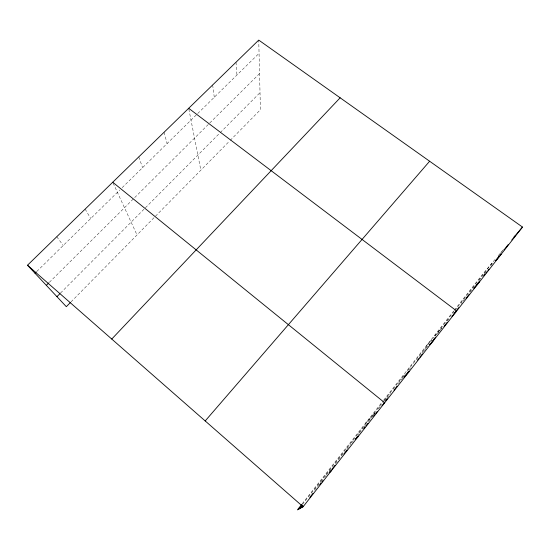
<?xml version="1.0" encoding="UTF-8"?>
<svg xmlns="http://www.w3.org/2000/svg" width="550" height="550" viewBox="0 0 550 550"><rect width="100%" height="100%" fill="white"/><g stroke="black" fill="none" stroke-linecap="round" stroke-linejoin="round"><path stroke-width="0.41" stroke-dasharray="2.75 2.06" d="M302.163 503.834L383.206 400.716M383.721 400.056L453.716 310.998M454.238 310.331L483.141 273.556L492.676 262.288L466.118 296.099M302.397 504.515L383.57 401.184M384.086 400.524L405.144 373.718M407.268 371.016L431.661 339.969M434.837 335.919L453.915 311.63M454.981 310.282L465.589 296.773M314.504 490.215L320.815 482.185M321.337 481.511L323.964 478.163M324.493 477.496L326.067 475.489M326.59 474.822L328.673 472.168M329.196 471.508L330.756 469.521M335.438 463.554L343.248 453.606M346.892 448.965L350.536 444.324M351.587 442.991L354.75 438.962M357.913 434.933L358.964 433.586M359.494 432.919L363.186 428.216M363.708 427.543L365.289 425.528M368.452 421.499L372.673 416.13M373.196 415.456L374.784 413.442M378.428 408.801L381.542 404.834M384.663 400.861L386.217 398.874M386.739 398.214L390.376 393.58M398.172 383.652L402.937 377.589M403.459 376.915L405.047 374.894M408.753 370.178L410.341 368.149M422.503 352.66L423.562 351.319M424.084 350.646L425.672 348.631M426.195 347.957L427.776 345.943M437.271 333.857L439.374 331.169M439.904 330.502L441.485 328.488M447.274 321.118L449.377 318.436M460.941 303.71L461.993 302.369M463.045 301.029L465.671 297.688M469.865 292.339L475.118 285.656M479.311 280.308L483.512 274.959M484.034 274.292L485.609 272.284M490.854 265.609L492.429 263.601M499.771 254.251L501.346 252.244M501.868 251.577L503.442 249.576M493.219 261.656L495.908 258.472M498.059 255.929L502.363 250.848M426.504 345.613L433.778 337.267M434.878 336.009L442.014 327.814M365.461 423.287L373.56 414.638M374.144 414.019L375.306 412.775M71.032 301.895L229.584 141.027M230.182 140.415L260.432 109.725L258.741 40.102M60.569 293.019L219.079 133.787M220.261 132.605L260.019 92.668M49.383 282.315L259.552 73.556M36.788 271.446L119.79 189.998M122.189 187.639L197.127 114.104M197.739 113.499L259.064 53.323M56.753 236.741L63.243 245.486M85.154 209.096L90.702 218.542M113.094 183.019L137.019 234.946M138.751 156.915L142.588 167.626M164.058 132.282L167.118 143.55M188.836 109.093L200.846 170.184M212.657 84.968L214.273 97.274M235.998 62.239L236.954 75.02"/><path stroke-width="0.82" d="M301.634 504.508L297.392 509.898L303.112 506.749L522.5 227.067L258.741 40.102L27.5 265.224L66.323 306.673L70.448 302.486M298.753 509.149L301.881 505.175M300.314 508.296L302.411 505.615M301.991 507.368L303.036 506.034M309.829 497.386L312.964 493.391M319.749 484.736L320.794 483.402M321.839 482.075L322.884 480.741M329.684 472.086L330.736 470.738M331.788 469.397L334.943 465.376M343.887 453.984L347.043 449.955M358.057 435.916L355.458 439.23L358.38 436.294M363.784 428.622L364.822 427.302M365.86 425.975L367.943 423.321M373.663 416.034L374.708 414.707M375.746 413.38L377.307 411.393M383.556 403.425L384.594 402.098M385.639 400.771L387.207 398.777M393.986 390.136L397.114 386.148M403.893 377.506L404.938 376.179M405.467 375.506L408.643 371.456M417.643 359.989L418.701 358.641M419.76 357.294L422.407 353.918M429.804 344.486L430.856 343.145M431.908 341.804L435.586 337.116M444.008 326.391L447.164 322.369M453.984 313.679L458.693 307.677M466.015 298.341L469.15 294.346M475.942 285.691L479.586 281.05M483.752 275.736L484.797 274.409M485.836 273.082L486.881 271.755M487.919 270.428L488.964 269.101M495.729 260.473L498.843 256.506M504.034 249.893L508.186 244.599M511.823 239.965L512.861 238.645M513.899 237.325L514.938 235.998M513.844 237.291L522.5 227.067M495.791 260.562L501.194 254.231M473.887 288.427L479.256 282.191M205.198 420.949L429.632 161.239M451.901 316.463L456.672 310.984L188.684 108.302M429.777 344.747L433.4 340.649M405.494 375.561L409.42 371.229M382.016 405.611L384.684 402.758L112.736 182.242M111.753 339.054L340.147 97.804M56.946 296.663L59.964 293.624M46.338 285.34L48.771 282.92M34.987 273.212L36.19 272.037M329.67 472.299L331.203 470.938M27.5 265.224L303.112 506.749"/></g></svg>
